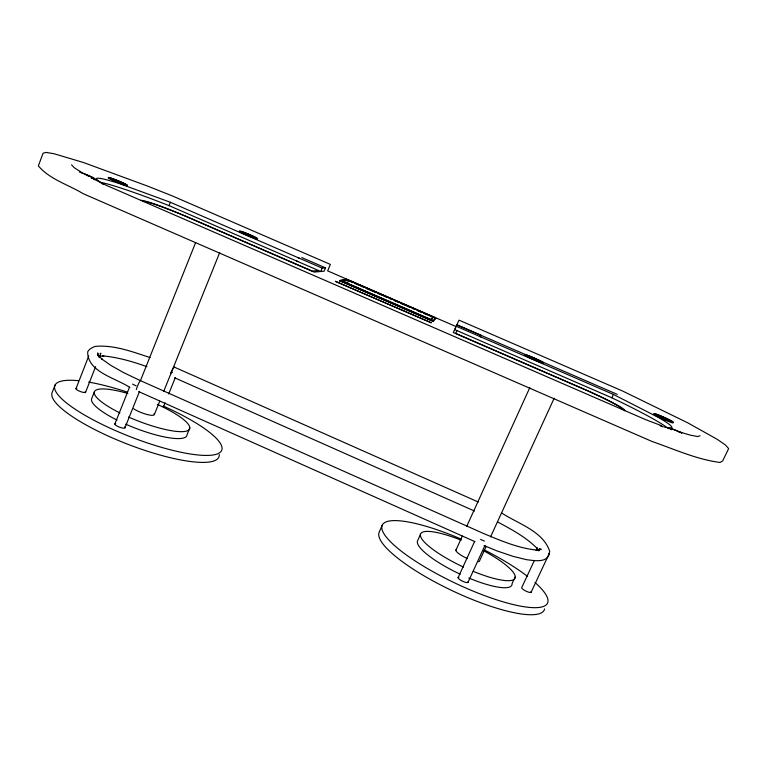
<?xml version="1.0" encoding="UTF-8"?>
<svg xmlns="http://www.w3.org/2000/svg" width="767" height="767" viewBox="0 0 767 767"><rect width="100%" height="100%" fill="white"/><g stroke="black" fill="none" stroke-linecap="round" stroke-linejoin="round"><path stroke-width="1.15" d="M549.824 551.828C543.611 531.195 517.792 523.717 501.417 512.826M55.099 384.948L52.396 391.918A89.413 21.006 21.1 0 0 131.454 445.656A89.413 21.006 21.1 0 0 219.247 454.582M75.991 388.639L88.732 356.051M85.588 392.263L95.645 366.616M99.154 357.7L100.899 353.242A5.158 0.988 21 0 1 100.065 353.453M127.821 393.461A51.101 11.38 21.3 0 0 94.418 391.726L91.656 398.725A51.053 11.678 21.2 0 0 117.035 420.095M143.026 201.606A39.942 2.732 22.5 0 1 193.524 219.726L314.134 272.093L324.163 271.182L325.544 267.884L322.198 268.124L320.788 271.489L169.066 205.652L170.399 202.287L119.959 183.783A105.156 6.932 22.6 0 0 96.431 179.2L103.219 184.444M114.849 424.017L129.556 387.095M140.275 381.074L195.643 242.535M124.954 427.794L139.546 391.323M154.388 414.477L159.757 401.17M163.793 391.18L219.745 252.496M163.381 407.114L165.154 402.742M168.692 393.979L175.336 377.565M189.823 427.881L187.043 434.668A51.053 11.678 21.2 0 1 125.702 424.18M435.416 317.797L435.723 318.573L433.259 321.344L432.665 321.133L339.56 280.674L346.722 279.322L435.416 317.797L435.723 318.573L435.416 317.797L432.665 321.133L432.943 320.529L340.356 280.348L340.04 280.933L340.356 280.348M347.221 283.569L348.602 280.3L433.125 316.972L432.176 319.149M382.187 525.405L379.157 532.24A91.254 21.85 25.3 0 0 455.224 592.105A91.254 21.85 25.3 0 0 544.608 608.94M420.489 534.321L417.411 541.176A52.098 12.138 25.3 0 0 460.238 574.224M455.905 550.16L462.319 536.066M466.748 526.306L529.853 387.527M458.072 577.704L474.658 541.387M468.091 582.191L484.984 545.347M486.067 546.67L479.605 560.763A13.029 2.953 25.2 0 1 477.946 561.655M490.544 536.91L554.215 398.131M456.969 330.596L455.684 333.367L588.021 390.854A43.69 3.058 23.9 0 1 624.223 410.709M515.28 576.717L512.088 583.572A52.098 12.138 25.3 0 1 468.829 578.03M534.378 560.485L521.752 587.551A5.273 1.208 26 0 0 526.536 591.376A5.273 1.208 26 0 0 530.956 591.664M538.923 550.735L539.939 548.578A5.302 1.035 25.6 0 0 540.572 549.728M456.202 326.637L327.643 270.876L330.356 264.404L172.287 195.911L147.897 186.208L83.306 162.47L54.284 153.803L46.125 152.403L43.077 153.247L38.35 165.873C49.73 179.449 68.426 184.703 83.258 193.725L652.055 441.476C674.433 449.194 696.446 459.414 720.098 462.463L722.648 460.938L728.65 448.609L725.438 444.985L717.126 439.261L687.817 422.866L622.766 391.103L459.05 320.165L458.359 321.546L454.716 329.618L611.826 397.795L613.399 394.43L658.45 417.459A107.677 7.248 23.9 0 1 669.418 428.053L664.327 427.037M531.042 592.402L549.325 553.343C547.37 563.486 533.573 560.456 526.565 559.689L513.085 556.372L497.074 550.936L484.092 545.586M455.445 328.151L453.278 332.514L577.704 386.539A40.967 2.867 23.9 0 1 621.73 409.568M481.101 335.332L456.902 324.844L456.202 326.253L613.399 394.43M139.565 381.678L139.067 382.628A5.398 0.508 -67.1 0 0 136.305 389.54M433.125 316.972L430.786 319.417L342.897 281.278L348.602 280.3M346.722 279.322L339.56 280.674L433.259 321.344L432.943 320.529M700.07 435.8L697.548 436.528L690.271 435.138L678.277 431.553M541.416 549.23L536.008 550.313L538.539 550.217C519.451 548.75 501.589 540.965 484.092 533.736L138.645 379.838L123.42 372.522L110.745 365.332L101.551 358.822L102.452 359.589L97.419 354.316L98.138 355.399M343.309 280.396L345.428 280.041M318.573 270.53L312.198 271.067L184.07 215.46A42.597 2.915 22.5 0 0 140.534 200.58M99.164 356.243L103.89 355.936L102.759 355.898C117.926 357.259 132.653 361.583 146.938 366.674M660.071 425.867L663.302 426.835M150.083 357.566C132.49 351.852 114.206 344.738 95.386 346.377C92.491 347.384 89.183 348.927 87.697 351.756C87.141 372.1 116.699 378.352 129.853 387.508M661.873 425.819L645.91 419.76L106.373 185.374L93.507 178.941M169.066 205.652L161.032 202.488A105.098 7.248 22.5 0 0 100.717 182.373M301.815 257.587L325.544 267.884M456.902 324.844L617.282 394.382M170.399 202.287L322.198 268.124M297.922 257.597L299.475 258.268M479.346 336.291L480.947 336.981M346.559 279.859L353.127 282.707M355.255 283.665L358.601 285.075M360.73 286.043L364.076 287.452M366.204 288.421L376.108 292.678M378.246 293.646L381.582 295.046M383.721 296.014L387.057 297.423M389.195 298.392L391.429 299.322M394.669 300.769L399.089 302.649M401.237 303.617L404.564 305.017M406.711 305.995L410.029 307.394M412.186 308.363L414.41 309.293M417.66 310.74L422.071 312.61M424.228 313.588L427.545 314.988M429.702 315.966L433.01 317.356M296.522 260.962L298.085 261.643M174.55 367.23L478.282 502.011M174.694 377.805L474.409 511.004M138.75 391.63L474.888 541.627M611.826 397.795L619.525 401.477A107.62 7.593 23.9 0 1 668.306 428.609M497.888 522.087C511.992 529.7 526.498 537.418 537.744 549.047L537.082 547.887L538.655 550.783M81.503 172.383L74.159 167.637L71.542 164.8M98.521 356.636L97.735 352.925L97.773 354.239M672.429 422.329A10.661 0.671 24.1 0 1 663.004 419.127A10.661 0.671 24.1 0 1 654.51 414.305M540.16 361.315A9.961 0.623 23.7 0 1 540.141 362.312A9.961 0.623 23.7 0 1 526.718 356.358A9.961 0.623 23.7 0 1 529.163 356.444M533.65 358.294A9.961 0.623 23.7 0 1 535.999 359.339M94.216 178.855A11.265 0.738 22.2 0 1 94.168 179.44M86.067 175.058A11.265 0.738 22.2 0 1 88.665 176.161M126.018 184.876A10.278 0.623 22.4 0 1 123.151 184.588A10.278 0.623 22.4 0 1 110.4 179.238A10.278 0.623 22.4 0 1 111.157 178.634M113.142 179.334A10.278 0.623 22.4 0 1 114.647 179.909M117.878 181.194A10.278 0.623 22.4 0 1 120.314 182.22M255.948 238.067A9.779 0.604 22.8 0 1 253.915 238.086A9.779 0.604 22.8 0 1 241.749 232.928A9.779 0.604 22.8 0 1 241.758 232.046M246.428 233.801A9.779 0.604 22.8 0 1 247.971 234.434M250.301 235.421A9.779 0.604 22.8 0 1 252.506 236.399M671.346 429.434A10.086 0.681 24.2 0 1 672.276 429.05A10.086 0.681 24.2 0 1 681.527 432.924M79.413 172A9.722 0.633 22.2 0 1 91.196 176.87A9.722 0.633 22.2 0 1 91.858 178.03M467.496 558.625A13.029 2.953 25.2 0 1 456.403 549.546M154.09 413.586A12.761 2.838 21.3 0 1 147.993 414.726A12.761 2.838 21.3 0 1 133.611 408.792M483.555 550.706A52.146 11.841 25.2 0 1 514.993 578.328A52.146 11.841 25.2 0 1 473.181 571.338M463.498 567.081A52.146 11.841 25.2 0 1 420.412 535.424A52.146 11.841 25.2 0 1 461.13 540.198M157.283 404.362A51.101 11.38 21.3 0 1 187.608 430.69A51.101 11.38 21.3 0 1 128.559 417.037M119.882 412.953A51.101 11.38 21.3 0 1 94.418 391.726M535.059 582.556A91.34 21.323 25.3 0 1 496.613 599.813A91.34 21.323 25.3 0 1 383.768 533.439A91.34 21.323 25.3 0 1 461.14 539.076M484.38 549.958A91.34 21.323 25.3 0 1 527.562 576.41M163.294 406.059A89.499 20.508 21.2 0 1 213.36 454.946A89.499 20.508 21.2 0 1 89.835 418.044A89.499 20.508 21.2 0 1 78.378 380.691M88.675 382.1A89.499 20.508 21.2 0 1 127.121 392.062M671.624 429.798A11.687 0.786 24.2 0 1 670.339 428.207A11.687 0.786 24.2 0 1 681.844 432.952M80.938 172.441A11.265 0.738 22.2 0 1 93.842 178.03A11.265 0.738 22.2 0 1 91.033 177.915M172.326 369.771A4.823 0.968 -65.8 0 1 174.675 367.566M170.552 374.181A4.823 0.968 -65.8 0 1 171.77 370.883M172.441 372.522A4.861 0.901 21.7 0 1 171.271 372.033M136.114 385.791A5.427 1.112 21.3 0 1 132.586 384.094M484.418 540.994A5.542 1.16 25.1 0 1 480.573 539.402M549.201 552.7A5.302 1.035 25.6 0 1 548.904 553.438M467.947 581.741A5.513 1.352 25.5 0 1 462.309 581.079A5.513 1.352 25.5 0 1 458.819 577.292M124.427 426.903A5.398 1.294 20.9 0 1 122.912 428.101A5.398 1.294 20.9 0 1 116.402 425.666A5.398 1.294 20.9 0 1 115.692 423.633M85.156 391.486A5.129 1.15 20.5 0 1 83.526 392.426A5.129 1.15 20.5 0 1 77.342 390.096A5.129 1.15 20.5 0 1 76.863 388.351M431.207 322.744L335.428 281.345L431.207 322.744M528.875 356.789A8.6 0.537 23.7 0 0 541.886 362.168A8.6 0.537 23.7 0 0 531.819 357.086A8.6 0.537 23.7 0 0 528.875 356.789M658.354 415.973A9.204 0.575 24.1 0 0 671.959 421.639A9.204 0.575 24.1 0 0 660.665 415.935A9.204 0.575 24.1 0 0 658.354 415.973M112.126 179.392A8.878 0.537 22.4 0 0 125.865 184.761A8.878 0.537 22.4 0 0 115.846 179.938A8.878 0.537 22.4 0 0 112.126 179.392M243.379 233.063A8.437 0.518 22.8 0 0 256.188 238.115A8.437 0.518 22.8 0 0 246.149 233.273A8.437 0.518 22.8 0 0 243.379 233.063M657.53 415.685A10.661 0.662 24.1 0 0 673.282 422.243A10.661 0.662 24.1 0 0 660.186 415.628A10.661 0.662 24.1 0 0 657.53 415.685M528.041 356.492A9.961 0.614 23.7 0 0 543.113 362.724A9.961 0.614 23.7 0 0 531.435 356.837A9.961 0.614 23.7 0 0 528.041 356.492M111.205 179.075A10.278 0.623 22.4 0 0 127.121 185.307A10.278 0.623 22.4 0 0 115.501 179.708A10.278 0.623 22.4 0 0 111.205 179.075M242.554 232.785A9.779 0.594 22.8 0 0 257.396 238.642A9.779 0.594 22.8 0 0 245.756 233.024A9.779 0.594 22.8 0 0 242.554 232.785"/></g></svg>
